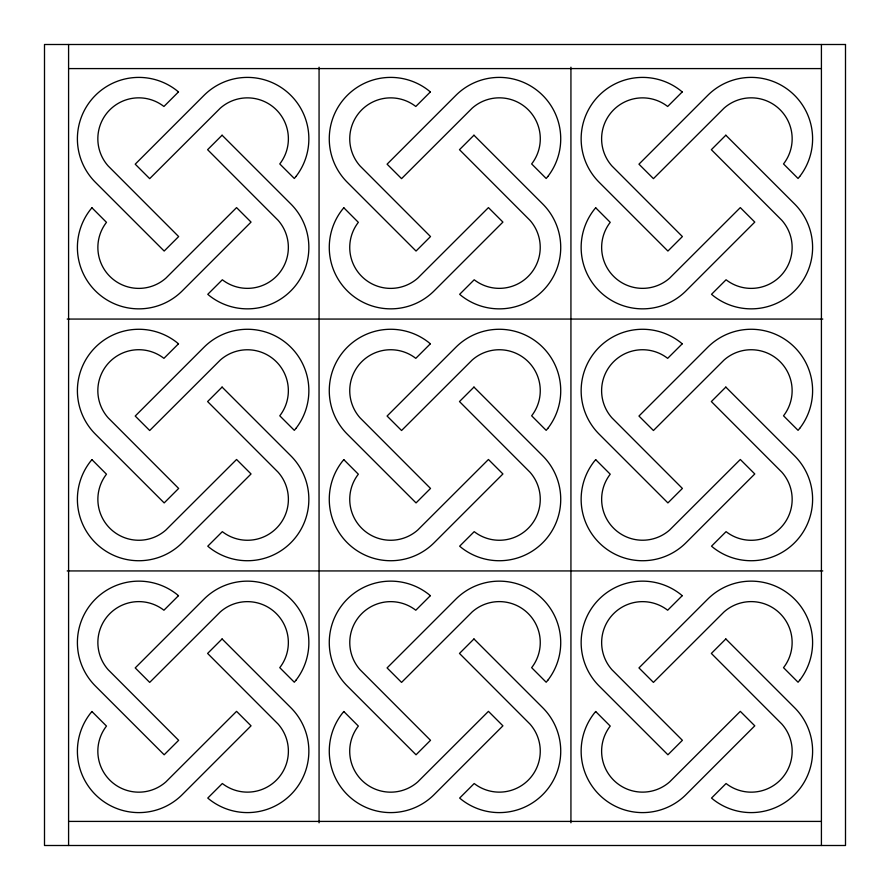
<?xml version="1.0" encoding="UTF-8"?>
<svg xmlns="http://www.w3.org/2000/svg" width="890" height="890" viewBox="0 0 890 890"><rect width="100%" height="100%" fill="white"/><g stroke="black" fill="none" stroke-linecap="round" stroke-linejoin="round"><path stroke-width="1.33" d="M68.586 68.586L821.414 68.586M67.195 319.065L822.805 319.065M67.195 570.935L822.805 570.935M68.586 821.414L821.414 821.414M821.414 44.5L821.414 845.5M570.935 67.195L570.935 822.805M319.065 67.195L319.065 822.805M68.586 44.5L68.586 845.5M91.937 207.77L90.29 209.773A61.432 61.432 0 0 0 98.2 293.5A61.432 61.432 0 0 0 182.272 290.863L251.047 222.088L236.562 207.604L165.907 278.136A40.94 40.94 0 0 1 106.477 222.333L91.937 207.77M295.97 176.476L294.312 178.478L279.772 163.927A40.94 40.94 0 0 0 220.353 108.113L149.687 178.645L135.213 164.172L203.988 95.386A61.432 61.432 0 0 1 288.049 92.749A61.432 61.432 0 0 1 295.97 176.476M91.937 459.652L90.29 461.643A61.432 61.432 0 0 0 98.2 545.381A61.432 61.432 0 0 0 182.272 542.733L251.047 473.958L236.562 459.485L165.907 530.006A40.94 40.94 0 0 1 106.477 474.203L91.937 459.652M343.818 207.77L342.161 209.773A61.432 61.432 0 0 0 350.082 293.5A61.432 61.432 0 0 0 434.142 290.863L502.917 222.088L488.443 207.604L417.777 278.136A40.94 40.94 0 0 1 358.347 222.333L343.818 207.77M295.97 428.357L294.312 430.348L279.772 415.797A40.94 40.94 0 0 0 220.353 359.994L149.687 430.515L135.213 416.042L203.988 347.267A61.432 61.432 0 0 1 288.049 344.619A61.432 61.432 0 0 1 295.97 428.357M91.937 711.522L90.29 713.524A61.432 61.432 0 0 0 98.2 797.251A61.432 61.432 0 0 0 182.272 794.614L251.047 725.828L236.562 711.355L165.907 781.887A40.94 40.94 0 0 1 106.477 726.073L91.937 711.522M547.84 176.476L546.182 178.478L531.653 163.927A40.94 40.94 0 0 0 472.223 108.113L401.557 178.645L387.083 164.172L455.858 95.386A61.432 61.432 0 0 1 539.918 92.749A61.432 61.432 0 0 1 547.84 176.476M343.818 459.652L342.161 461.643A61.432 61.432 0 0 0 350.082 545.381A61.432 61.432 0 0 0 434.142 542.733L502.917 473.958L488.443 459.485L417.777 530.006A40.94 40.94 0 0 1 358.347 474.203L343.818 459.652M595.688 207.77L594.031 209.773A61.432 61.432 0 0 0 601.952 293.5A61.432 61.432 0 0 0 686.012 290.863L754.787 222.088L740.313 207.604L669.647 278.136A40.94 40.94 0 0 1 610.229 222.333L595.688 207.77M295.97 680.227L294.312 682.23L279.772 667.667A40.94 40.94 0 0 0 220.353 611.864L149.687 682.396L135.213 667.912L203.988 599.137A61.432 61.432 0 0 1 288.049 596.5A61.432 61.432 0 0 1 295.97 680.227M547.84 428.357L546.182 430.348L531.653 415.797A40.94 40.94 0 0 0 472.223 359.994L401.557 430.515L387.083 416.042L455.858 347.267A61.432 61.432 0 0 1 539.918 344.619A61.432 61.432 0 0 1 547.84 428.357M343.818 711.522L342.161 713.524A61.432 61.432 0 0 0 350.082 797.251A61.432 61.432 0 0 0 434.142 794.614L502.917 725.828L488.443 711.355L417.777 781.887A40.94 40.94 0 0 1 358.347 726.073L343.818 711.522M799.71 176.476L798.063 178.478L783.523 163.927A40.94 40.94 0 0 0 724.093 108.113L653.438 178.645L638.953 164.172L707.728 95.386A61.432 61.432 0 0 1 791.8 92.749A61.432 61.432 0 0 1 799.71 176.476M595.688 459.652L594.031 461.643A61.432 61.432 0 0 0 601.952 545.381A61.432 61.432 0 0 0 686.012 542.733L754.787 473.958L740.313 459.485L669.647 530.006A40.94 40.94 0 0 1 610.229 474.203L595.688 459.652M547.84 680.227L546.182 682.23L531.653 667.667A40.94 40.94 0 0 0 472.223 611.864L401.557 682.396L387.083 667.912L455.858 599.137A61.432 61.432 0 0 1 539.918 596.5A61.432 61.432 0 0 1 547.84 680.227M799.71 428.357L798.063 430.348L783.523 415.797A40.94 40.94 0 0 0 724.093 359.994L653.438 430.515L638.953 416.042L707.728 347.267A61.432 61.432 0 0 1 791.8 344.619A61.432 61.432 0 0 1 799.71 428.357M595.688 711.522L594.031 713.524A61.432 61.432 0 0 0 601.952 797.251A61.432 61.432 0 0 0 686.012 794.614L754.787 725.828L740.313 711.355L669.647 781.887A40.94 40.94 0 0 1 610.229 726.073L595.688 711.522M799.71 680.227L798.063 682.23L783.523 667.667A40.94 40.94 0 0 0 724.093 611.864L653.438 682.396L638.953 667.912L707.728 599.137A61.432 61.432 0 0 1 791.8 596.5A61.432 61.432 0 0 1 799.71 680.227M178.478 91.937L163.927 106.477A40.94 40.94 0 0 0 108.113 165.907L178.645 236.562L164.172 251.047L95.386 182.272A61.432 61.432 0 0 1 92.749 98.2A61.432 61.432 0 0 1 176.476 90.29L178.478 91.937M222.088 135.213L207.604 149.687L278.136 220.353A40.94 40.94 0 0 1 222.333 279.772L207.77 294.312L209.773 295.97A61.432 61.432 0 0 0 293.5 288.049A61.432 61.432 0 0 0 290.863 203.988L222.088 135.213M430.348 91.937L415.797 106.477A40.94 40.94 0 0 0 359.994 165.907L430.515 236.562L416.042 251.047L347.267 182.272A61.432 61.432 0 0 1 344.619 98.2A61.432 61.432 0 0 1 428.357 90.29L430.348 91.937M178.478 343.818L163.927 358.347A40.94 40.94 0 0 0 108.113 417.777L178.645 488.443L164.172 502.917L95.386 434.142A61.432 61.432 0 0 1 92.749 350.082A61.432 61.432 0 0 1 176.476 342.161L178.478 343.818M222.088 387.083L207.604 401.557L278.136 472.223A40.94 40.94 0 0 1 222.333 531.653L207.77 546.182L209.773 547.84A61.432 61.432 0 0 0 293.5 539.918A61.432 61.432 0 0 0 290.863 455.858L222.088 387.083M473.958 135.213L459.485 149.687L530.006 220.353A40.94 40.94 0 0 1 474.203 279.772L459.652 294.312L461.643 295.97A61.432 61.432 0 0 0 545.381 288.049A61.432 61.432 0 0 0 542.733 203.988L473.958 135.213M682.23 91.937L667.667 106.477A40.94 40.94 0 0 0 611.864 165.907L682.396 236.562L667.912 251.047L599.137 182.272A61.432 61.432 0 0 1 596.5 98.2A61.432 61.432 0 0 1 680.227 90.29L682.23 91.937M430.348 343.818L415.797 358.347A40.94 40.94 0 0 0 359.994 417.777L430.515 488.443L416.042 502.917L347.267 434.142A61.432 61.432 0 0 1 344.619 350.082A61.432 61.432 0 0 1 428.357 342.161L430.348 343.818M178.478 595.688L163.927 610.229A40.94 40.94 0 0 0 108.113 669.647L178.645 740.313L164.172 754.787L95.386 686.012A61.432 61.432 0 0 1 92.749 601.952A61.432 61.432 0 0 1 176.476 594.031L178.478 595.688M222.088 638.953L207.604 653.438L278.136 724.093A40.94 40.94 0 0 1 222.333 783.523L207.77 798.063L209.773 799.71A61.432 61.432 0 0 0 293.5 791.8A61.432 61.432 0 0 0 290.863 707.728L222.088 638.953M473.958 387.083L459.485 401.557L530.006 472.223A40.94 40.94 0 0 1 474.203 531.653L459.652 546.182L461.643 547.84A61.432 61.432 0 0 0 545.381 539.918A61.432 61.432 0 0 0 542.733 455.858L473.958 387.083M725.828 135.213L711.355 149.687L781.887 220.353A40.94 40.94 0 0 1 726.073 279.772L711.522 294.312L713.524 295.97A61.432 61.432 0 0 0 797.251 288.049A61.432 61.432 0 0 0 794.614 203.988L725.828 135.213M682.23 343.818L667.667 358.347A40.94 40.94 0 0 0 611.864 417.777L682.396 488.443L667.912 502.917L599.137 434.142A61.432 61.432 0 0 1 596.5 350.082A61.432 61.432 0 0 1 680.227 342.161L682.23 343.818M430.348 595.688L415.797 610.229A40.94 40.94 0 0 0 359.994 669.647L430.515 740.313L416.042 754.787L347.267 686.012A61.432 61.432 0 0 1 344.619 601.952A61.432 61.432 0 0 1 428.357 594.031L430.348 595.688M473.958 638.953L459.485 653.438L530.006 724.093A40.94 40.94 0 0 1 474.203 783.523L459.652 798.063L461.643 799.71A61.432 61.432 0 0 0 545.381 791.8A61.432 61.432 0 0 0 542.733 707.728L473.958 638.953M725.828 387.083L711.355 401.557L781.887 472.223A40.94 40.94 0 0 1 726.073 531.653L711.522 546.182L713.524 547.84A61.432 61.432 0 0 0 797.251 539.918A61.432 61.432 0 0 0 794.614 455.858L725.828 387.083M682.23 595.688L667.667 610.229A40.94 40.94 0 0 0 611.864 669.647L682.396 740.313L667.912 754.787L599.137 686.012A61.432 61.432 0 0 1 596.5 601.952A61.432 61.432 0 0 1 680.227 594.031L682.23 595.688M725.828 638.953L711.355 653.438L781.887 724.093A40.94 40.94 0 0 1 726.073 783.523L711.522 798.063L713.524 799.71A61.432 61.432 0 0 0 797.251 791.8A61.432 61.432 0 0 0 794.614 707.728L725.828 638.953M845.5 44.5L44.5 44.5L44.5 845.5L845.5 845.5L845.5 44.5"/></g></svg>
